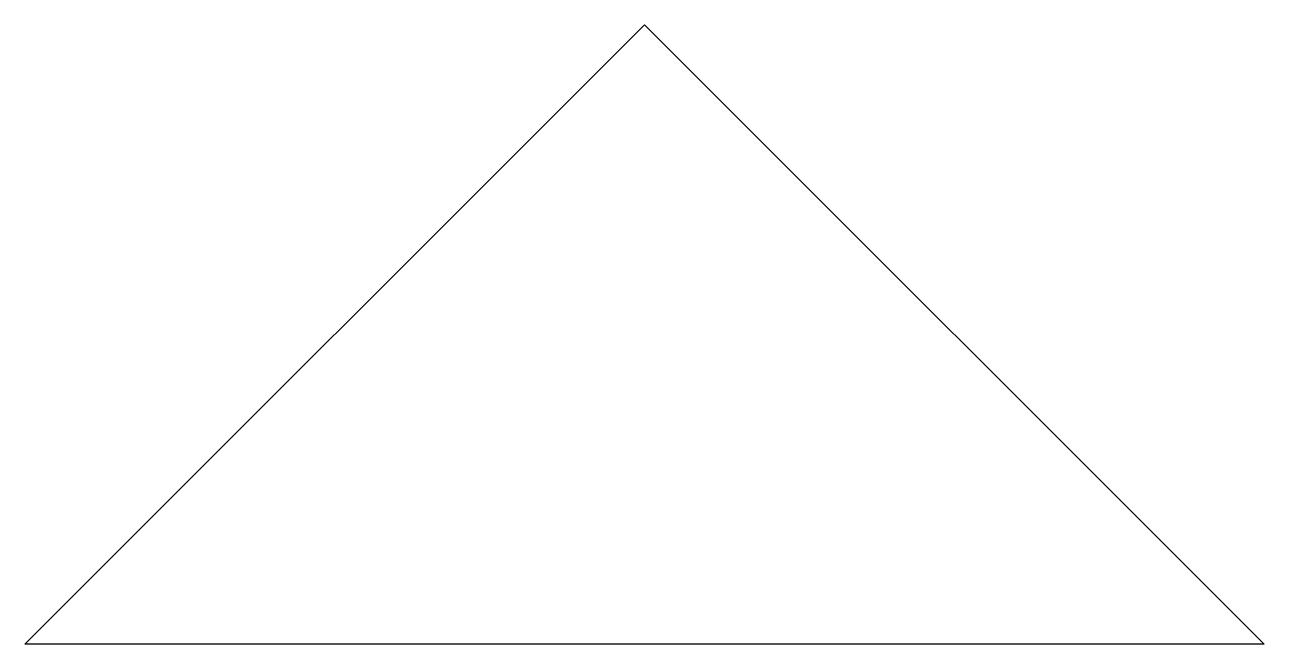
# Model space of a CAD drawing. Header units: metres. Extents: x 0 to 20, y 0 to 10.
import ezdxf

# ---------------------------------------------------------------- set-up
doc = ezdxf.new("R2010")
doc.units = ezdxf.units.M

# ---------------------------------------------------------------- blocks, each defined once
blk = doc.blocks.new('BLOCK_NAME_AAA')
for p, q in [((0, 0), (10, 10)), ((10, 10), (20, 0)), ((20, 0), (0, 0))]:
    blk.add_line(p, q)

msp = doc.modelspace()

# ---------------------------------------------------------------- block references
msp.add_blockref('BLOCK_NAME_AAA', (0, 0))

doc.saveas('drawing.dxf')
